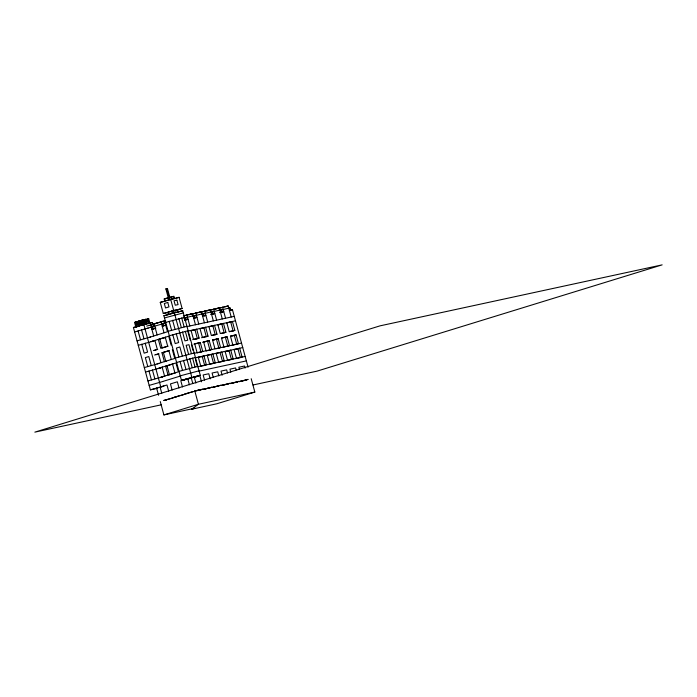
<?xml version="1.0" encoding="UTF-8"?>
<svg xmlns="http://www.w3.org/2000/svg" width="697" height="697" viewBox="0 0 697 697"><rect width="100%" height="100%" fill="white"/><g stroke="black" fill="none" stroke-linecap="round" stroke-linejoin="round"><path stroke-width="1.05" d="M254.841 392.08L216.863 403.772L191.475 409.261L198.418 404.277L254.841 392.08L251.208 378.715M165.86 288.906L167.428 288.488L169.85 297.401L168.282 297.819L165.86 288.906L166.566 288.758M165.982 300.712L174.529 298.464L173.928 296.242L164.518 298.752L165.119 300.973M164.806 301.2L164.204 298.978L165.93 298.447M168.744 297.837L164.204 298.978M171.018 297.262L172.743 296.73M168.569 312.334L163.281 313.476L160.258 302.341L179.077 297.323L182.1 308.457L175.888 310.374M174.938 298.604L179.077 297.323M163.281 313.476L182.1 308.457M134.565 322.415L136.133 321.997L137.344 326.457L135.776 326.876L134.565 322.415L135.27 322.267M138.015 321.352L139.583 320.934L140.794 325.394L139.226 325.813L138.015 321.352L138.72 321.204M141.474 320.289L143.042 319.871L144.253 324.323L142.685 324.741L141.474 320.289L142.179 320.141M178.162 311.829L177.552 309.599L168.143 312.108L168.752 314.338L177.221 312.029M141.726 320.533L142.301 321.291L135.906 323.225L135.68 322.389L142.075 320.454M146.204 323.983L145.499 324.14L144.288 319.679L145.856 319.261L147.067 323.722M140.916 321.047L141.779 320.777L140.21 321.195L141.177 324.758M147.111 319.069L148.679 318.651L149.89 323.112L148.322 323.53L147.111 319.069L148.679 318.651M144.366 319.984L145.229 319.714M140.933 321.273L140.724 322.249L140.933 321.273L135.68 322.389M141.325 321.169L147.834 319.148L148.06 319.984L141.552 322.005L141.674 321.099M144.697 320.167L147.72 319.235L147.947 320.071M141.23 322.389L141.456 323.225L136.089 324.427L142.606 322.406L142.38 321.57L135.985 323.504L136.211 324.34M141.622 322.284L148.139 320.263L148.365 321.099L141.848 323.12L141.979 322.206M189.898 378.454L181.438 380.283L163.891 315.706L182.71 310.688L200.257 375.265L190.934 378.14M146.231 321.805L148.243 321.186M178.563 311.96L182.71 310.688M157.766 388.255L150.369 389.85L133.423 327.503L152.242 322.484L152.965 325.15M164.492 317.928L183.311 312.909M138.093 321.657L137.387 321.805L138.598 326.266L139.461 325.996M145.499 324.14L146.361 323.87L145.15 319.418L145.856 319.261M148.104 323.757L152.242 322.484M146.71 326.083L153.479 324.253L154.081 326.484M157.139 334.935L154.107 323.8L163.839 321.064L164.44 323.295L147.32 328.304M149.533 325.473L165.564 320.533M195.482 324.75L192.45 313.615L183.363 315.898L188.059 314.878M192.45 313.615L189 314.678L191.466 314.138M201.991 313.911L192.895 316.194L192.294 313.964L201.389 311.681L204.413 322.816M134.634 331.955L148.165 328.078M165.703 322.389L184.522 317.37M165.616 322.798L163.028 323.6L163.638 325.821L165.363 325.29M198.793 312.483L201.389 311.681M213.343 320.881L210.32 309.747L201.224 312.029L201.625 313.519M206.87 310.81L210.32 309.747M183.964 318.12L193.06 315.837M222.273 318.956L219.25 307.821L210.154 310.104L210.564 311.585M215.8 308.884L219.25 307.821M219.093 308.17L228.18 305.887L231.212 317.022M155.318 328.252L151.868 329.315L155.867 328.217M165.677 325.063L162.227 326.126L163.638 325.821M224.73 306.95L228.18 305.887M201.912 314.086L210.921 311.977M184.653 320.176L188.024 319.287L184.731 319.993M210.764 312.326L219.86 310.043M193.583 318.241L196.955 317.353L193.661 318.067M228.389 308.518L230.115 307.987L230.724 310.217L232.45 309.686L248.071 367.188M210.625 314.556L214.824 313.493L211.531 314.208M219.555 312.631L223.754 311.559L220.461 312.273M137.056 340.859L150.587 336.982M168.125 331.293L186.944 326.274M149.742 337.217L167.489 331.746L164.466 320.611M138.267 345.311L152.852 341.208M169.336 335.745L188.155 330.726M150.953 341.669L168.7 336.198L171.122 345.111M152.355 341.364L155.318 340.45M165.677 337.261L159.752 339.082L162.174 347.995L168.099 346.174M163.142 338.176L165.111 337.566M193.235 330.265L196.693 329.202L199.107 338.106L196.519 338.908M202.174 328.331L205.624 327.268L208.046 336.181L201.616 337.723M211.966 326.135L214.554 325.342L216.976 334.246L211.487 335.588M220.897 324.21L223.484 323.408L225.906 332.312L221.358 333.454M228.965 322.537L232.423 321.474L234.837 330.387L232.249 331.18M153.366 350.574L157.313 349.363L154.891 340.45M154.778 350.269L157.74 349.363M154.577 355.026L158.524 353.815L160.946 362.719M166.278 361.255L164.396 361.656L161.974 352.752L168.883 350.626L171.305 359.53M155.989 354.721L158.951 353.815M169.301 350.626L163.386 352.447L165.808 361.351M196.868 343.621L200.318 342.558L202.74 351.471L200.152 352.264M206.66 341.425L209.248 340.633L211.67 349.537L209.083 350.338M215.6 339.5L218.187 338.698L220.6 347.611L216.061 348.753M221.629 338.115L227.117 336.773L229.54 345.677L223.11 347.228M232.598 335.902L236.048 334.839L238.47 343.743L232.04 345.294M144.314 367.58L158.899 363.477M175.383 358.014L194.202 352.996M156.999 363.939L174.755 358.467L172.333 349.563M145.525 372.041L161.173 367.702M176.594 362.475L195.413 357.456M158.21 368.391L175.966 362.928L178.38 371.832L160.632 377.295M159.622 368.086L162.575 367.171M172.934 363.982L167.019 365.812L169.441 374.716L175.356 372.895M201.363 356.725L203.951 355.923L206.373 364.836L203.777 365.629M211.156 354.52L212.881 353.989L215.303 362.902L213.578 363.433L211.156 354.52L207.392 355.339M215.39 353.614L221.812 352.063L224.234 360.968L219.686 362.109M227.292 351.192L230.751 350.129L233.164 359.042L226.743 360.584M236.231 349.267L239.681 348.204L242.103 357.108L235.673 358.659M147.947 380.945L162.532 376.842M179.016 371.379L197.835 366.361M162.044 376.99L164.997 376.084M149.158 385.397L162.689 381.52M180.227 375.831L199.046 370.813M162.532 381.538L180.811 375.91M150.369 389.85L163.9 385.981M181.438 380.283L200.257 375.265M189.593 378.21L180.802 380.736L182.483 386.905M183.198 380.135L189.122 378.305M183.625 380.126L189.54 378.305M196.406 376.737L198.131 376.206L193.426 377.216M165.128 400.174L173.448 397.743L163.717 400.479L166.539 399.869M175.487 396.985L183.799 394.554L174.076 397.29L176.899 396.68M185.846 393.796L193.174 391.67M203.324 389.388L212.419 387.105L204.265 389.179M213.125 387.183L221.35 385.171L213.204 387.253M226.83 384.3L230.289 383.237L221.193 385.519L225.889 384.509M235.769 382.374L239.219 381.311L230.123 383.594L234.828 382.575M245.562 380.179L248.149 379.377L239.054 381.66L244.699 380.44M160.266 401.542L163.9 414.907L198.418 404.277L194.751 390.764M191.475 409.261L194.925 408.198L163.9 414.907M167.428 288.488L166.722 288.645L169.144 297.549M160.258 302.341L163.429 301.653M172.377 311.193L173.788 310.888M143.042 319.871L142.336 320.028L143.547 324.48M144.288 319.679L144.993 319.531M139.583 320.934L138.877 321.09L140.088 325.543M147.834 319.148L142.467 320.35L143.129 321.056L148.06 319.984M163.891 315.706L168.116 314.791M136.133 321.997L135.427 322.153L136.638 326.605M138.25 321.544L138.956 321.387M142.38 321.57L142.606 322.406M142.772 321.465L148.139 320.263M135.793 323.312L137.762 322.885M135.863 323.591L138.267 323.033M142.998 322.302L148.365 321.099M192.294 313.964L197.931 312.744M198.758 312.57L200.405 312.212M202.165 311.829L223.789 307.159M142.685 324.741L143.382 324.593M148.322 323.53L149.027 323.373M135.776 326.876L136.481 326.719M138.598 326.266L139.304 326.109M133.423 327.503L138.712 326.353M154.107 323.8L156.93 323.19M228.79 308.118L219.694 310.4L219.294 308.91M184.043 317.945L185.69 317.588L186.299 319.818M192.982 316.011L194.62 315.663L195.23 317.884M210.843 312.151L212.489 311.794L213.09 314.025M218.954 310.4L221.419 309.869L222.029 312.09M228.085 308.431L230.115 307.987M202.6 316.133L205.885 315.427L204.16 315.959L203.559 313.728M229.391 310.339L232.45 309.686M186.543 326.675L234.262 316.36M235.473 320.82L187.754 331.127L190.176 340.04M190.264 330.753L194.96 329.733L197.382 338.637L192.686 339.657M200.135 328.618L203.899 327.799L206.312 336.712M209.065 326.684L212.829 325.874L215.251 334.778M217.995 324.75L221.759 323.939L224.181 332.844M226.934 322.824L230.69 322.005L233.112 330.918L229.348 331.728M218.152 324.88L220.034 324.471M160.223 338.986L158.35 339.387L160.763 348.3L167.672 346.174L165.25 337.261M199.107 338.106L193.47 339.326L191.048 330.422M208.046 336.181L202.4 337.4L199.978 328.487M216.976 334.246L211.33 335.466L208.908 326.562M225.906 332.312L220.269 333.532L217.847 324.628M234.837 330.387L229.2 331.606L226.778 322.694M200.318 342.558L194.681 343.778L197.094 352.691M209.248 340.633L203.611 341.852L206.033 350.757M218.187 338.698L212.541 339.918L214.964 348.831M227.117 336.773L221.472 337.993L223.894 346.897M236.048 334.839L230.411 336.059L232.824 344.963M193.888 344.109L198.593 343.09L201.015 352.002L197.251 352.813M202.827 342.183L207.523 341.164L209.945 350.068L206.181 350.887M212.698 340.049L216.462 339.23L218.875 348.143M230.559 336.181L234.323 335.37L236.745 344.274M202.975 342.305L204.857 341.896M212.855 340.171L214.728 339.761M161.974 352.752L163.856 352.342M193.81 353.405L241.528 343.09M195.021 357.857L242.739 347.542M198.462 357.265L202.226 356.455L204.648 365.367L200.884 366.178M224.321 351.68L229.017 350.661L231.439 359.574M234.192 349.546L237.956 348.735L240.378 357.639M168.43 365.507L165.607 366.117L168.029 375.021L169.911 374.611M197.434 366.761L245.152 356.446M209.814 364.243L212.637 363.634M198.462 371.257L246.363 360.898M193.583 377.347L195.465 376.938M161.033 386.913L162.915 386.504M197.059 390.581L201.764 389.562M205.049 388.856L210.694 387.637M213.988 386.922L218.684 385.903M222.918 384.988L228.555 383.768M231.848 383.062L237.494 381.843M240.779 381.128L246.424 379.909M193.217 391.566L184.435 394.101L187.258 393.491M161.521 404.757L34.85 432.14L380.074 325.839L662.15 264.86L316.926 371.161L253.063 384.971M245.083 368.068L244.516 366.012L238.879 367.232L239.437 369.288M222.543 307.107L225.567 318.241M234.035 349.424L236.457 358.328M236.144 370.002L235.586 367.946L229.949 369.166L230.785 372.25M225.392 337.304L227.814 346.209M213.613 309.041L216.636 320.176M225.105 351.349L227.527 360.262M227.492 372.965L226.656 369.88L221.01 371.1L222.134 375.213M220.086 352.595L222.509 361.499M204.674 310.967L207.706 322.101M216.175 353.283L218.597 362.187M218.841 375.918L217.725 371.806L212.08 373.026L213.195 377.138M195.744 312.901L198.767 324.035M207.244 355.209L209.658 364.122M210.189 378.88L208.786 373.74L203.149 374.96L204.543 380.1M186.813 314.835L189.837 325.969M198.305 357.143L200.727 366.047M191.387 344.492L192.999 350.434M195.552 359.835L197.173 365.777M201.538 381.834L199.856 375.674L194.219 376.894L195.892 383.054M181.699 317.98L184.121 326.884M185.332 331.336L187.754 340.249L184.932 340.859L182.509 331.946M191.379 353.606L188.965 344.701L186.143 345.311L188.565 354.215M192.59 358.066L195.012 366.97M173.814 297.21L174.215 298.691M177.439 310.566L177.848 312.056M178.885 318.59L181.298 327.494M189.776 358.667L192.189 367.58M171.105 296.852L171.706 299.074M174.738 310.209L175.339 312.439M170.617 299.152L173.64 310.287M174.241 312.517L191.788 377.094M169.38 297.384L169.981 299.605M173.013 310.74L173.614 312.97M191.083 377.251L192.799 383.577M167.968 297.689L168.569 299.91M171.601 311.045L172.203 313.275M172.612 320.263L175.025 329.167M176.236 333.619L178.659 342.532L175.208 343.595L172.786 334.682M182.292 355.888L179.87 346.984L176.419 348.047L178.833 356.951M183.503 360.34L185.916 369.253M187.711 378.61L189.384 384.779M167.829 312.334L168.439 314.565M169.153 321.326L171.575 330.23M180.044 361.403L182.466 370.316M161.016 321.674L164.039 332.809M172.507 363.991L174.93 372.895M179.024 387.968L177.352 381.799L170.451 383.925L172.124 390.093M152.678 326.788L153.279 329.01M150.657 324.863L153.68 335.998M162.157 367.18L164.57 376.084M168.674 391.156L166.992 384.988L160.092 387.114L161.765 393.282M147.973 318.808L149.184 323.26M147.407 319.287L147.59 320.15M147.703 320.393L147.895 321.265M145.734 324.323L144.523 319.871L143.66 320.132L144.871 324.593M143.199 321.334L143.425 322.171M143.782 324.305L160.719 386.661M142.502 323.452L142.99 325.238M141.073 320.934L142.284 325.386M141.535 329.829L143.957 338.733M145.168 343.185L147.59 352.098L144.14 353.161L141.718 344.248M151.223 365.455L148.801 356.55L145.351 357.613L147.764 366.517M152.425 369.915L154.847 378.82M156.564 387.915L158.559 395.251M136.037 322.319L136.263 323.147M136.333 323.425L136.525 324.297M138.084 330.892L140.506 339.796M148.975 370.978L151.397 379.882M167.768 302.446L164.318 303.509L165.529 307.961L168.979 306.898L167.768 302.446M197.843 390.25L194.393 391.313L203.489 389.031L197.843 390.25M176.864 300.163L174.041 300.773L175.252 305.225L178.075 304.615L176.864 300.163"/></g></svg>
